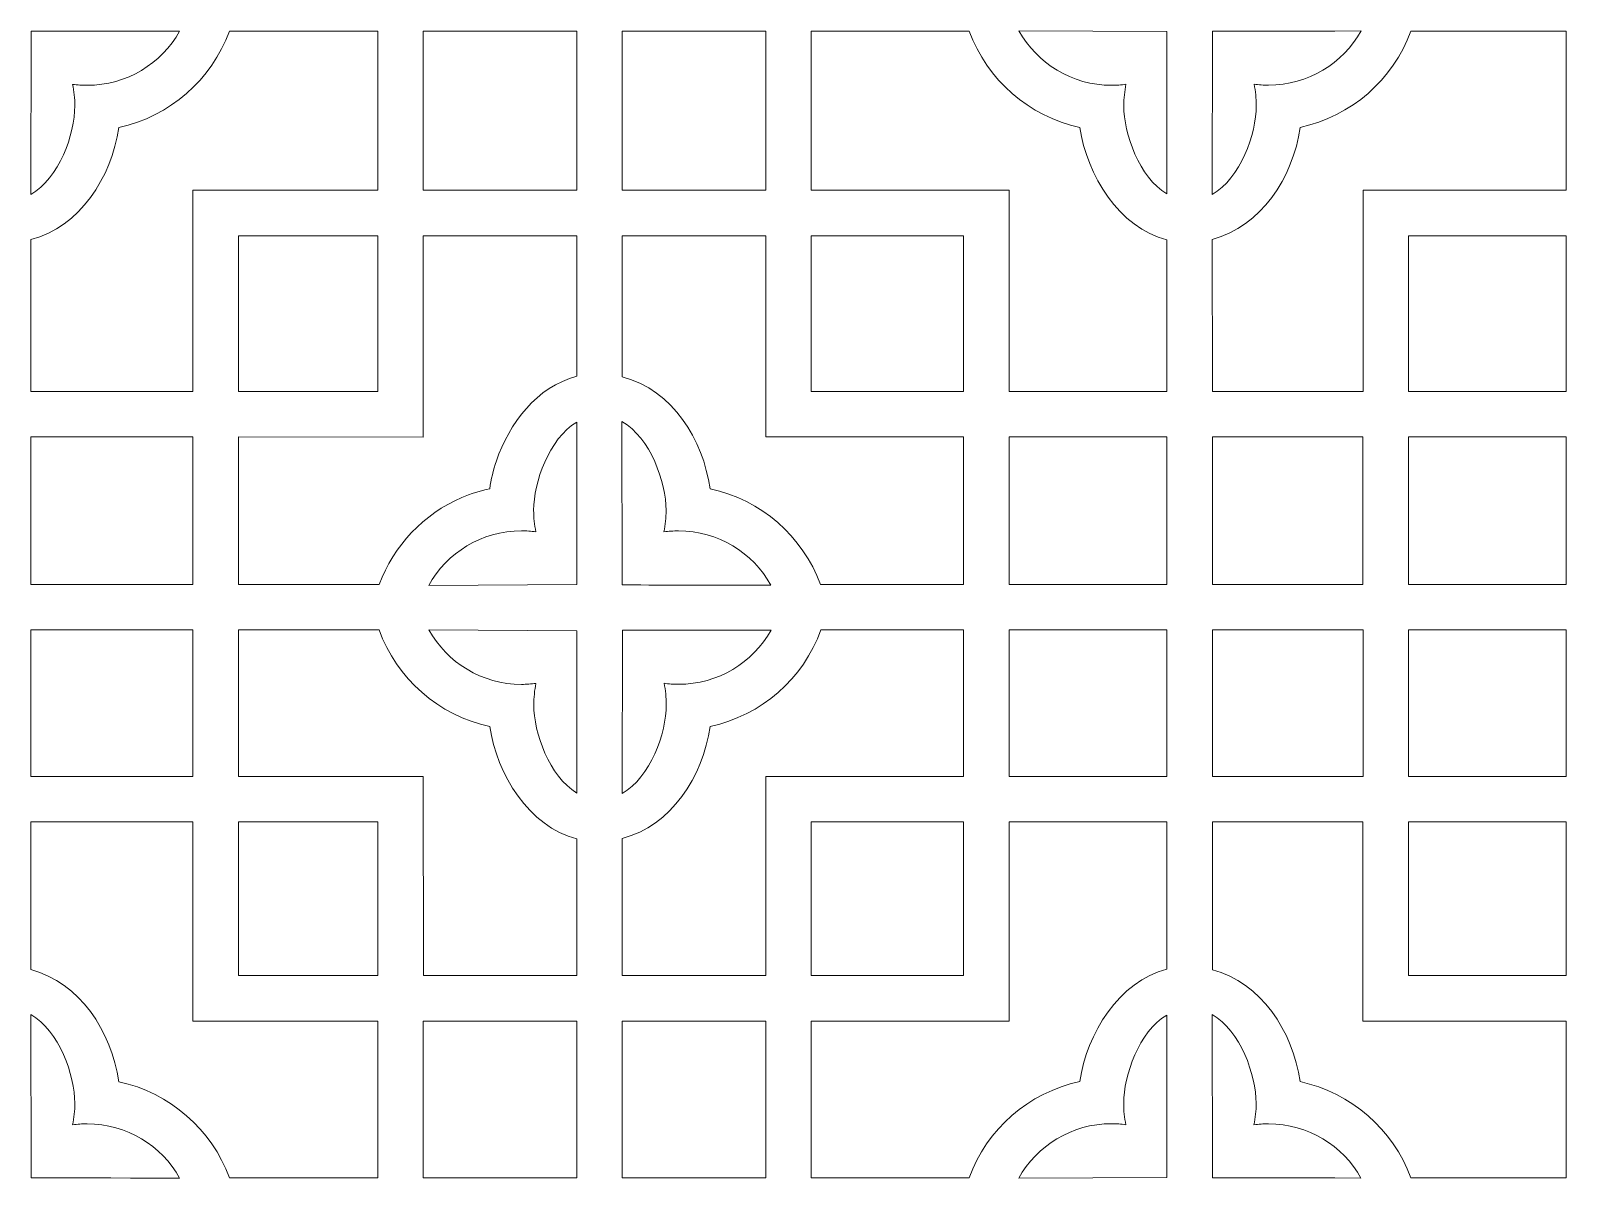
# Model space of a CAD drawing. Header units: centimetres. Extents: x -107 to 107, y -90 to 90.
# Drawn here: x 56.1 to 106.8, y -38.6 to -0.8 of the extents above; entities that cross this region are included whole.
import ezdxf

# ---------------------------------------------------------------- set-up
doc = ezdxf.new("R2010")
doc.units = ezdxf.units.CM
doc.header["$MEASUREMENT"] = 0
doc.layers.add('layer 1', color=7, linetype='Continuous')

msp = doc.modelspace()

# ---------------------------------------------------------------- linework, layer by layer
at = {"layer": 'layer 1', "color": 142, "lineweight": 9}
for points, knots in [([(60.99259, -0.77427), (56.08832, -0.77942), (56.08832, -0.77942), (56.08832, -0.77942), (56.08832, -0.77942), (56.08832, -0.77942), (56.07761, -6.17065), (56.07761, -6.17065), (56.07761, -6.17065), (57.01283, -5.64094), (57.53438, -4.17142), (57.53438, -3.24196), (57.53438, -3.24196), (57.53438, -2.99871), (57.50953, -2.76125), (57.46227, -2.53195), (57.46227, -2.53195), (57.61794, -2.55313), (57.77685, -2.56407), (57.93831, -2.56407), (57.93831, -2.56407), (59.25345, -2.56407), (60.39453, -1.84705), (60.99259, -0.77427)], [0, 0, 0, 0, 0.14285714, 0.14285714, 0.14285714, 0.14285714, 0.28571429, 0.28571429, 0.28571429, 0.28571429, 0.42857143, 0.42857143, 0.42857143, 0.42857143, 0.57142857, 0.57142857, 0.57142857, 0.57142857, 0.71428571, 0.71428571, 0.71428571, 0.71428571, 1, 1, 1, 1]), ([(56.08441, -7.65148), (57.69193, -7.23435), (58.7466, -5.61501), (58.98361, -3.95457), (58.98361, -3.95457), (60.67551, -3.59458), (62.05116, -2.37847), (62.63543, -0.78145), (62.63543, -0.78145), (62.63543, -0.78145), (67.5307, -0.7816), (67.5307, -0.7816), (67.5307, -0.7816), (67.5307, -0.7816), (67.5307, -6.02809), (67.5307, -6.02809), (67.5307, -6.02809), (67.5307, -6.02809), (61.43404, -6.02663), (61.43404, -6.02663), (61.43404, -6.02663), (61.42796, -8.2409), (61.432, -10.45553), (61.43369, -12.66985), (61.43369, -12.66985), (61.43369, -12.66985), (56.08441, -12.66985), (56.08441, -12.66985), (56.08441, -12.66985), (56.08441, -12.66985), (56.08441, -7.65148), (56.08441, -7.65148)], [0, 0, 0, 0, 0.11111111, 0.11111111, 0.11111111, 0.11111111, 0.22222222, 0.22222222, 0.22222222, 0.22222222, 0.33333333, 0.33333333, 0.33333333, 0.33333333, 0.44444444, 0.44444444, 0.44444444, 0.44444444, 0.55555556, 0.55555556, 0.55555556, 0.55555556, 0.66666667, 0.66666667, 0.66666667, 0.66666667, 0.77777778, 0.77777778, 0.77777778, 0.77777778, 1, 1, 1, 1]), ([(74.10556, -6.02686), (74.10556, -6.02686), (69.03104, -6.02686), (69.03104, -6.02686), (69.03104, -6.02686), (69.03104, -6.02686), (69.03104, -0.7817), (69.03104, -0.7817), (69.03104, -0.7817), (69.03104, -0.7817), (74.10556, -0.7817), (74.10556, -0.7817), (74.10556, -0.7817), (74.10556, -0.7817), (74.10556, -6.02686), (74.10556, -6.02686)], [0, 0, 0, 0, 0.2, 0.2, 0.2, 0.2, 0.4, 0.4, 0.4, 0.4, 0.6, 0.6, 0.6, 0.6, 1, 1, 1, 1]), ([(80.33848, -6.02659), (80.33848, -6.02659), (75.60546, -6.02659), (75.60546, -6.02659), (75.60546, -6.02659), (75.60546, -6.02659), (75.60546, -0.7816), (75.60546, -0.7816), (75.60546, -0.7816), (75.60546, -0.7816), (80.33848, -0.7816), (80.33848, -0.7816), (80.33848, -0.7816), (80.33848, -0.7816), (80.33848, -6.02659), (80.33848, -6.02659)], [0, 0, 0, 0, 0.2, 0.2, 0.2, 0.2, 0.4, 0.4, 0.4, 0.4, 0.6, 0.6, 0.6, 0.6, 1, 1, 1, 1]), ([(87.05771, -0.78145), (87.05771, -0.78145), (81.83795, -0.78197), (81.83795, -0.78197), (81.83795, -0.78197), (81.83795, -0.78197), (81.8368, -6.0267), (81.8368, -6.0267), (81.8368, -6.0267), (81.8368, -6.0267), (88.37437, -6.02766), (88.37437, -6.02766), (88.37437, -6.02766), (88.37437, -6.02766), (88.37151, -12.66977), (88.37151, -12.66977), (88.37151, -12.66977), (88.37151, -12.66977), (93.58112, -12.66977), (93.58112, -12.66977), (93.58112, -12.66977), (93.58112, -12.66977), (93.58112, -7.66332), (93.58112, -7.66332), (93.58112, -7.66332), (92.00498, -7.25989), (90.93546, -5.53873), (90.70919, -3.95356), (90.70919, -3.95356), (89.01764, -3.59364), (87.6422, -2.37797), (87.05771, -0.78145)], [0, 0, 0, 0, 0.11111111, 0.11111111, 0.11111111, 0.11111111, 0.22222222, 0.22222222, 0.22222222, 0.22222222, 0.33333333, 0.33333333, 0.33333333, 0.33333333, 0.44444444, 0.44444444, 0.44444444, 0.44444444, 0.55555556, 0.55555556, 0.55555556, 0.55555556, 0.66666667, 0.66666667, 0.66666667, 0.66666667, 0.77777778, 0.77777778, 0.77777778, 0.77777778, 1, 1, 1, 1]), ([(93.57827, -6.14965), (93.57828, -0.79304), (93.57828, -0.79304), (93.57828, -0.79304), (93.57828, -0.79304), (93.57828, -0.79304), (88.69391, -0.762), (88.69391, -0.762), (88.69391, -0.762), (89.29158, -1.83616), (90.43833, -2.56306), (91.75449, -2.56306), (91.75449, -2.56306), (91.91595, -2.56306), (92.07486, -2.55212), (92.23053, -2.53094), (92.23053, -2.53094), (92.18327, -2.76024), (92.15842, -2.99771), (92.15842, -3.24095), (92.15842, -3.24095), (92.15842, -4.15382), (92.66529, -5.6049), (93.57827, -6.14965)], [0, 0, 0, 0, 0.14285714, 0.14285714, 0.14285714, 0.14285714, 0.28571429, 0.28571429, 0.28571429, 0.28571429, 0.42857143, 0.42857143, 0.42857143, 0.42857143, 0.57142857, 0.57142857, 0.57142857, 0.57142857, 0.71428571, 0.71428571, 0.71428571, 0.71428571, 1, 1, 1, 1]), ([(99.98911, -0.77077), (95.08484, -0.77592), (95.08484, -0.77592), (95.08484, -0.77592), (95.08484, -0.77592), (95.08484, -0.77592), (95.07413, -6.16715), (95.07413, -6.16715), (95.07413, -6.16715), (96.00935, -5.63744), (96.5309, -4.16792), (96.5309, -3.23846), (96.5309, -3.23846), (96.5309, -2.99521), (96.50605, -2.75775), (96.45879, -2.52845), (96.45879, -2.52845), (96.61446, -2.54963), (96.77337, -2.56057), (96.93483, -2.56057), (96.93483, -2.56057), (98.24997, -2.56057), (99.39105, -1.84355), (99.98911, -0.77077)], [0, 0, 0, 0, 0.14285714, 0.14285714, 0.14285714, 0.14285714, 0.28571429, 0.28571429, 0.28571429, 0.28571429, 0.42857143, 0.42857143, 0.42857143, 0.42857143, 0.57142857, 0.57142857, 0.57142857, 0.57142857, 0.71428571, 0.71428571, 0.71428571, 0.71428571, 1, 1, 1, 1]), ([(95.07828, -7.64858), (96.6858, -7.23145), (97.74312, -5.61151), (97.98013, -3.95107), (97.98013, -3.95107), (99.67079, -3.59134), (101.04551, -2.37724), (101.63049, -0.78197), (101.63049, -0.78197), (101.63049, -0.78197), (106.76352, -0.78197), (106.76352, -0.78197), (106.76352, -0.78197), (106.76352, -0.78197), (106.76352, -6.02686), (106.76352, -6.02686), (106.76352, -6.02686), (106.76352, -6.02686), (100.06104, -6.02723), (100.06104, -6.02723), (100.06104, -6.02723), (100.06104, -6.02723), (100.0561, -12.66959), (100.0561, -12.66959), (100.0561, -12.66959), (100.0561, -12.66959), (95.08063, -12.66959), (95.08063, -12.66959), (95.08063, -12.66959), (95.08063, -12.66959), (95.07828, -7.64858), (95.07828, -7.64858)], [0, 0, 0, 0, 0.11111111, 0.11111111, 0.11111111, 0.11111111, 0.22222222, 0.22222222, 0.22222222, 0.22222222, 0.33333333, 0.33333333, 0.33333333, 0.33333333, 0.44444444, 0.44444444, 0.44444444, 0.44444444, 0.55555556, 0.55555556, 0.55555556, 0.55555556, 0.66666667, 0.66666667, 0.66666667, 0.66666667, 0.77777778, 0.77777778, 0.77777778, 0.77777778, 1, 1, 1, 1]), ([(67.53069, -12.66985), (67.53069, -12.66985), (62.93632, -12.66985), (62.93632, -12.66985), (62.93632, -12.66985), (62.93632, -12.66985), (62.93632, -7.52755), (62.93632, -7.52755), (62.93632, -7.52755), (62.93632, -7.52755), (67.53069, -7.52755), (67.53069, -7.52755), (67.53069, -7.52755), (67.53069, -7.52755), (67.53069, -12.66985), (67.53069, -12.66985)], [0, 0, 0, 0, 0.2, 0.2, 0.2, 0.2, 0.4, 0.4, 0.4, 0.4, 0.6, 0.6, 0.6, 0.6, 1, 1, 1, 1]), ([(69.03104, -14.17581), (69.03104, -14.17581), (69.03104, -7.52765), (69.03104, -7.52765), (69.03104, -7.52765), (69.03104, -7.52765), (74.10528, -7.52765), (74.10528, -7.52765), (74.10528, -7.52765), (74.10528, -7.52765), (74.10528, -12.16762), (74.10528, -12.16762), (74.10528, -12.16762), (72.77992, -12.50632), (71.86712, -13.72877), (71.44981, -14.9617), (71.44981, -14.9617), (71.44981, -14.9617), (71.44981, -14.96171), (71.44981, -14.96171), (71.44981, -14.96171), (71.34712, -15.2651), (71.27281, -15.57374), (71.22947, -15.87738), (71.22947, -15.87738), (70.91054, -15.94524), (70.60288, -16.04351), (70.30961, -16.16903), (70.30961, -16.16903), (69.05076, -16.7078), (68.05757, -17.74842), (67.5818, -19.03916), (67.5818, -19.03916), (67.5818, -19.03916), (62.93666, -19.03862), (62.93666, -19.03862), (62.93666, -19.03862), (62.93666, -19.03862), (62.93666, -14.17041), (62.93666, -14.17041), (62.93666, -14.17041), (62.93666, -14.17041), (69.03104, -14.17581), (69.03104, -14.17581)], [0, 0, 0, 0, 0.08333333, 0.08333333, 0.08333333, 0.08333333, 0.16666667, 0.16666667, 0.16666667, 0.16666667, 0.25, 0.25, 0.25, 0.25, 0.33333333, 0.33333333, 0.33333333, 0.33333333, 0.41666667, 0.41666667, 0.41666667, 0.41666667, 0.5, 0.5, 0.5, 0.5, 0.58333333, 0.58333333, 0.58333333, 0.58333333, 0.66666667, 0.66666667, 0.66666667, 0.66666667, 0.75, 0.75, 0.75, 0.75, 0.83333333, 0.83333333, 0.83333333, 0.83333333, 1, 1, 1, 1]), ([(75.60458, -12.184), (77.28248, -12.63266), (78.26861, -14.25589), (78.50041, -15.87987), (78.50041, -15.87987), (80.18754, -16.23885), (81.56026, -17.4491), (82.14732, -19.03945), (82.14732, -19.03945), (82.14732, -19.03945), (86.87008, -19.03945), (86.87008, -19.03945), (86.87008, -19.03945), (86.87008, -19.03945), (86.87008, -14.16947), (86.87008, -14.16947), (86.87008, -14.16947), (86.87008, -14.16947), (80.33773, -14.16985), (80.33773, -14.16985), (80.33773, -14.16985), (80.33773, -14.16985), (80.33796, -7.52701), (80.33796, -7.52701), (80.33796, -7.52701), (80.33796, -7.52701), (75.60439, -7.52701), (75.60439, -7.52701), (75.60439, -7.52701), (75.60439, -7.52701), (75.60458, -12.184), (75.60458, -12.184)], [0, 0, 0, 0, 0.11111111, 0.11111111, 0.11111111, 0.11111111, 0.22222222, 0.22222222, 0.22222222, 0.22222222, 0.33333333, 0.33333333, 0.33333333, 0.33333333, 0.44444444, 0.44444444, 0.44444444, 0.44444444, 0.55555556, 0.55555556, 0.55555556, 0.55555556, 0.66666667, 0.66666667, 0.66666667, 0.66666667, 0.77777778, 0.77777778, 0.77777778, 0.77777778, 1, 1, 1, 1]), ([(86.8716, -12.66977), (86.8716, -12.66977), (81.83732, -12.66977), (81.83732, -12.66977), (81.83732, -12.66977), (81.83732, -12.66977), (81.83732, -7.52765), (81.83732, -7.52765), (81.83732, -7.52765), (81.83732, -7.52765), (86.8716, -7.52765), (86.8716, -7.52765), (86.8716, -7.52765), (86.8716, -7.52765), (86.8716, -12.66977), (86.8716, -12.66977)], [0, 0, 0, 0, 0.2, 0.2, 0.2, 0.2, 0.4, 0.4, 0.4, 0.4, 0.6, 0.6, 0.6, 0.6, 1, 1, 1, 1]), ([(106.76352, -12.66977), (106.76352, -12.66977), (101.55637, -12.66977), (101.55637, -12.66977), (101.55637, -12.66977), (101.55637, -12.66977), (101.55637, -7.5269), (101.55637, -7.5269), (101.55637, -7.5269), (101.55637, -7.5269), (106.76352, -7.5269), (106.76352, -7.5269), (106.76352, -7.5269), (106.76352, -7.5269), (106.76352, -12.66977), (106.76352, -12.66977)], [0, 0, 0, 0, 0.2, 0.2, 0.2, 0.2, 0.4, 0.4, 0.4, 0.4, 0.6, 0.6, 0.6, 0.6, 1, 1, 1, 1]), ([(74.09855, -13.68129), (74.09856, -19.0379), (74.09856, -19.0379), (74.09856, -19.0379), (74.09856, -19.0379), (74.09856, -19.0379), (69.21419, -19.06894), (69.21419, -19.06894), (69.21419, -19.06894), (69.81186, -17.99478), (70.95861, -17.26788), (72.27477, -17.26788), (72.27477, -17.26788), (72.43623, -17.26788), (72.59514, -17.27882), (72.75081, -17.3), (72.75081, -17.3), (72.70355, -17.0707), (72.6787, -16.83323), (72.6787, -16.58999), (72.6787, -16.58999), (72.6787, -15.67712), (73.18557, -14.22604), (74.09855, -13.68129)], [0, 0, 0, 0, 0.14285714, 0.14285714, 0.14285714, 0.14285714, 0.28571429, 0.28571429, 0.28571429, 0.28571429, 0.42857143, 0.42857143, 0.42857143, 0.42857143, 0.57142857, 0.57142857, 0.57142857, 0.57142857, 0.71428571, 0.71428571, 0.71428571, 0.71428571, 1, 1, 1, 1]), ([(80.50939, -19.06017), (75.60512, -19.05502), (75.60512, -19.05502), (75.60512, -19.05502), (75.60512, -19.05502), (75.60512, -19.05502), (75.59441, -13.66379), (75.59441, -13.66379), (75.59441, -13.66379), (76.52963, -14.1935), (77.05118, -15.66302), (77.05118, -16.59248), (77.05118, -16.59248), (77.05118, -16.83573), (77.02633, -17.07319), (76.97907, -17.30249), (76.97907, -17.30249), (77.13474, -17.28131), (77.29365, -17.27037), (77.45511, -17.27037), (77.45511, -17.27037), (78.77025, -17.27037), (79.91133, -17.98739), (80.50939, -19.06017)], [0, 0, 0, 0, 0.14285714, 0.14285714, 0.14285714, 0.14285714, 0.28571429, 0.28571429, 0.28571429, 0.28571429, 0.42857143, 0.42857143, 0.42857143, 0.42857143, 0.57142857, 0.57142857, 0.57142857, 0.57142857, 0.71428571, 0.71428571, 0.71428571, 0.71428571, 1, 1, 1, 1]), ([(61.42976, -19.03969), (61.42976, -19.03969), (56.08441, -19.03969), (56.08441, -19.03969), (56.08441, -19.03969), (56.08441, -19.03969), (56.08441, -14.16947), (56.08441, -14.16947), (56.08441, -14.16947), (56.08441, -14.16947), (61.42976, -14.16947), (61.42976, -14.16947), (61.42976, -14.16947), (61.42976, -14.16947), (61.42976, -19.03969), (61.42976, -19.03969)], [0, 0, 0, 0, 0.2, 0.2, 0.2, 0.2, 0.4, 0.4, 0.4, 0.4, 0.6, 0.6, 0.6, 0.6, 1, 1, 1, 1]), ([(93.58112, -19.03945), (93.58112, -19.03945), (88.372, -19.03945), (88.372, -19.03945), (88.372, -19.03945), (88.372, -19.03945), (88.372, -14.16947), (88.372, -14.16947), (88.372, -14.16947), (88.372, -14.16947), (93.58112, -14.16947), (93.58112, -14.16947), (93.58112, -14.16947), (93.58112, -14.16947), (93.58112, -19.03945), (93.58112, -19.03945)], [0, 0, 0, 0, 0.2, 0.2, 0.2, 0.2, 0.4, 0.4, 0.4, 0.4, 0.6, 0.6, 0.6, 0.6, 1, 1, 1, 1]), ([(100.05248, -19.04077), (100.05248, -19.04077), (95.08117, -19.04077), (95.08117, -19.04077), (95.08117, -19.04077), (95.08117, -19.04077), (95.08117, -14.16947), (95.08117, -14.16947), (95.08117, -14.16947), (95.08117, -14.16947), (100.05248, -14.16947), (100.05248, -14.16947), (100.05248, -14.16947), (100.05248, -14.16947), (100.05248, -19.04077), (100.05248, -19.04077)], [0, 0, 0, 0, 0.2, 0.2, 0.2, 0.2, 0.4, 0.4, 0.4, 0.4, 0.6, 0.6, 0.6, 0.6, 1, 1, 1, 1]), ([(106.76352, -19.03969), (106.76352, -19.03969), (101.55904, -19.03969), (101.55904, -19.03969), (101.55904, -19.03969), (101.55904, -19.03969), (101.55904, -14.16947), (101.55904, -14.16947), (101.55904, -14.16947), (101.55904, -14.16947), (106.76352, -14.16947), (106.76352, -14.16947), (106.76352, -14.16947), (106.76352, -14.16947), (106.76352, -19.03969), (106.76352, -19.03969)], [0, 0, 0, 0, 0.2, 0.2, 0.2, 0.2, 0.4, 0.4, 0.4, 0.4, 0.6, 0.6, 0.6, 0.6, 1, 1, 1, 1]), ([(61.42976, -25.37309), (61.42976, -25.37309), (56.08467, -25.37309), (56.08467, -25.37309), (56.08467, -25.37309), (56.08467, -25.37309), (56.08467, -20.54033), (56.08467, -20.54033), (56.08467, -20.54033), (56.08467, -20.54033), (61.42976, -20.54033), (61.42976, -20.54033), (61.42976, -20.54033), (61.42976, -20.54033), (61.42976, -25.37309), (61.42976, -25.37309)], [0, 0, 0, 0, 0.2, 0.2, 0.2, 0.2, 0.4, 0.4, 0.4, 0.4, 0.6, 0.6, 0.6, 0.6, 1, 1, 1, 1]), ([(74.10283, -27.43614), (72.52669, -27.03271), (71.46002, -25.31155), (71.23375, -23.72638), (71.23375, -23.72638), (69.53533, -23.36499), (68.15561, -22.14092), (67.57521, -20.53482), (67.57521, -20.53482), (67.57521, -20.53482), (62.93632, -20.54033), (62.93632, -20.54033), (62.93632, -20.54033), (62.93632, -20.54033), (62.93632, -25.37253), (62.93632, -25.37253), (62.93632, -25.37253), (62.93632, -25.37253), (69.03131, -25.37254), (69.03131, -25.37254), (69.03131, -25.37254), (69.03131, -25.37254), (69.0376, -31.9467), (69.0376, -31.9467), (69.0376, -31.9467), (69.0376, -31.9467), (74.10556, -31.9467), (74.10556, -31.9467), (74.10556, -31.9467), (74.10556, -31.9467), (74.10556, -27.43614), (74.10556, -27.43614)], [0, 0, 0, 0, 0.11111111, 0.11111111, 0.11111111, 0.11111111, 0.22222222, 0.22222222, 0.22222222, 0.22222222, 0.33333333, 0.33333333, 0.33333333, 0.33333333, 0.44444444, 0.44444444, 0.44444444, 0.44444444, 0.55555556, 0.55555556, 0.55555556, 0.55555556, 0.66666667, 0.66666667, 0.66666667, 0.66666667, 0.77777778, 0.77777778, 0.77777778, 0.77777778, 1, 1, 1, 1]), ([(74.10283, -25.92247), (74.10284, -20.56586), (74.10284, -20.56586), (74.10284, -20.56586), (74.10284, -20.56586), (74.10284, -20.56586), (69.21847, -20.53482), (69.21847, -20.53482), (69.21847, -20.53482), (69.81614, -21.60898), (70.96289, -22.33588), (72.27905, -22.33588), (72.27905, -22.33588), (72.44051, -22.33588), (72.59942, -22.32494), (72.75509, -22.30376), (72.75509, -22.30376), (72.70783, -22.53306), (72.68298, -22.77053), (72.68298, -23.01377), (72.68298, -23.01377), (72.68298, -23.92664), (73.18985, -25.37772), (74.10283, -25.92247)], [0, 0, 0, 0, 0.14285714, 0.14285714, 0.14285714, 0.14285714, 0.28571429, 0.28571429, 0.28571429, 0.28571429, 0.42857143, 0.42857143, 0.42857143, 0.42857143, 0.57142857, 0.57142857, 0.57142857, 0.57142857, 0.71428571, 0.71428571, 0.71428571, 0.71428571, 1, 1, 1, 1]), ([(80.51367, -20.54359), (75.6094, -20.54874), (75.6094, -20.54874), (75.6094, -20.54874), (75.6094, -20.54874), (75.6094, -20.54874), (75.59869, -25.93997), (75.59869, -25.93997), (75.59869, -25.93997), (76.53391, -25.41026), (77.05546, -23.94074), (77.05546, -23.01128), (77.05546, -23.01128), (77.05546, -22.76803), (77.03061, -22.53057), (76.98335, -22.30127), (76.98335, -22.30127), (77.13902, -22.32245), (77.29793, -22.33339), (77.45939, -22.33339), (77.45939, -22.33339), (78.77453, -22.33339), (79.91561, -21.61637), (80.51367, -20.54359)], [0, 0, 0, 0, 0.14285714, 0.14285714, 0.14285714, 0.14285714, 0.28571429, 0.28571429, 0.28571429, 0.28571429, 0.42857143, 0.42857143, 0.42857143, 0.42857143, 0.57142857, 0.57142857, 0.57142857, 0.57142857, 0.71428571, 0.71428571, 0.71428571, 0.71428571, 1, 1, 1, 1]), ([(82.16046, -20.54018), (81.57954, -22.14505), (80.20223, -23.36269), (78.50469, -23.72389), (78.50469, -23.72389), (78.26768, -25.38433), (77.21264, -27.00373), (75.60512, -27.42086), (75.60512, -27.42086), (75.60512, -27.42086), (75.60512, -31.94677), (75.60512, -31.94677), (75.60512, -31.94677), (75.60512, -31.94677), (80.33796, -31.94677), (80.33796, -31.94677), (80.33796, -31.94677), (80.33796, -31.94677), (80.33796, -25.37218), (80.33796, -25.37218), (80.33796, -25.37218), (80.33796, -25.37218), (86.87008, -25.37309), (86.87008, -25.37309), (86.87008, -25.37309), (86.87008, -25.37309), (86.87008, -20.54018), (86.87008, -20.54018), (86.87008, -20.54018), (86.87008, -20.54018), (82.16046, -20.54018), (82.16046, -20.54018)], [0, 0, 0, 0, 0.11111111, 0.11111111, 0.11111111, 0.11111111, 0.22222222, 0.22222222, 0.22222222, 0.22222222, 0.33333333, 0.33333333, 0.33333333, 0.33333333, 0.44444444, 0.44444444, 0.44444444, 0.44444444, 0.55555556, 0.55555556, 0.55555556, 0.55555556, 0.66666667, 0.66666667, 0.66666667, 0.66666667, 0.77777778, 0.77777778, 0.77777778, 0.77777778, 1, 1, 1, 1]), ([(93.58112, -25.37309), (93.58112, -25.37309), (88.37664, -25.37309), (88.37664, -25.37309), (88.37664, -25.37309), (88.37664, -25.37309), (88.37664, -20.53961), (88.37664, -20.53961), (88.37664, -20.53961), (88.37664, -20.53961), (93.58112, -20.53961), (93.58112, -20.53961), (93.58112, -20.53961), (93.58112, -20.53961), (93.58112, -25.37309), (93.58112, -25.37309)], [0, 0, 0, 0, 0.2, 0.2, 0.2, 0.2, 0.4, 0.4, 0.4, 0.4, 0.6, 0.6, 0.6, 0.6, 1, 1, 1, 1]), ([(100.05609, -25.37361), (100.05609, -25.37361), (95.08163, -25.37361), (95.08163, -25.37361), (95.08163, -25.37361), (95.08163, -25.37361), (95.08163, -20.53907), (95.08163, -20.53907), (95.08163, -20.53907), (95.08163, -20.53907), (100.05609, -20.53907), (100.05609, -20.53907), (100.05609, -20.53907), (100.05609, -20.53907), (100.05609, -25.37361), (100.05609, -25.37361)], [0, 0, 0, 0, 0.2, 0.2, 0.2, 0.2, 0.4, 0.4, 0.4, 0.4, 0.6, 0.6, 0.6, 0.6, 1, 1, 1, 1]), ([(106.76352, -25.37309), (106.76352, -25.37309), (101.55904, -25.37309), (101.55904, -25.37309), (101.55904, -25.37309), (101.55904, -25.37309), (101.55904, -20.53961), (101.55904, -20.53961), (101.55904, -20.53961), (101.55904, -20.53961), (106.76352, -20.53961), (106.76352, -20.53961), (106.76352, -20.53961), (106.76352, -20.53961), (106.76352, -25.37309), (106.76352, -25.37309)], [0, 0, 0, 0, 0.2, 0.2, 0.2, 0.2, 0.4, 0.4, 0.4, 0.4, 0.6, 0.6, 0.6, 0.6, 1, 1, 1, 1]), ([(61.42976, -26.87322), (61.42976, -26.87322), (56.08445, -26.87322), (56.08445, -26.87322), (56.08445, -26.87322), (56.08445, -26.87322), (56.08173, -31.75157), (56.08173, -31.75157), (56.08173, -31.75157), (57.68925, -32.1687), (58.74657, -33.78864), (58.98358, -35.44908), (58.98358, -35.44908), (60.67582, -35.80914), (62.05169, -37.02568), (62.63575, -38.62317), (62.63575, -38.62317), (62.63575, -38.62317), (67.53042, -38.62333), (67.53042, -38.62333), (67.53042, -38.62333), (67.53042, -38.62333), (67.53042, -33.44866), (67.53042, -33.44866), (67.53042, -33.44866), (67.53042, -33.44866), (61.4335, -33.4473), (61.4335, -33.4473), (61.4335, -33.4473), (61.4335, -33.4473), (61.42976, -26.87322), (61.42976, -26.87322)], [0, 0, 0, 0, 0.11111111, 0.11111111, 0.11111111, 0.11111111, 0.22222222, 0.22222222, 0.22222222, 0.22222222, 0.33333333, 0.33333333, 0.33333333, 0.33333333, 0.44444444, 0.44444444, 0.44444444, 0.44444444, 0.55555556, 0.55555556, 0.55555556, 0.55555556, 0.66666667, 0.66666667, 0.66666667, 0.66666667, 0.77777778, 0.77777778, 0.77777778, 0.77777778, 1, 1, 1, 1]), ([(67.5307, -31.94638), (67.5307, -31.94638), (62.93632, -31.94638), (62.93632, -31.94638), (62.93632, -31.94638), (62.93632, -31.94638), (62.93632, -26.87265), (62.93632, -26.87265), (62.93632, -26.87265), (62.93632, -26.87265), (67.5307, -26.87265), (67.5307, -26.87265), (67.5307, -26.87265), (67.5307, -26.87265), (67.5307, -31.94638), (67.5307, -31.94638)], [0, 0, 0, 0, 0.2, 0.2, 0.2, 0.2, 0.4, 0.4, 0.4, 0.4, 0.6, 0.6, 0.6, 0.6, 1, 1, 1, 1]), ([(93.58112, -31.73566), (93.58112, -31.73566), (93.58112, -26.87268), (93.58112, -26.87268), (93.58112, -26.87268), (93.58112, -26.87268), (88.37195, -26.87268), (88.37195, -26.87268), (88.37195, -26.87268), (88.37195, -26.87268), (88.37236, -33.44696), (88.37236, -33.44696), (88.37236, -33.44696), (88.37236, -33.44696), (81.83796, -33.44961), (81.83796, -33.44961), (81.83796, -33.44961), (81.83796, -33.44961), (81.83796, -38.62521), (81.83796, -38.62521), (81.83796, -38.62521), (81.83796, -38.62521), (87.05144, -38.62317), (87.05144, -38.62317), (87.05144, -38.62317), (87.63475, -37.02386), (89.01143, -35.80577), (90.70498, -35.44542), (90.70498, -35.44542), (90.93125, -33.86025), (92.00498, -32.13909), (93.58112, -31.73566)], [0, 0, 0, 0, 0.11111111, 0.11111111, 0.11111111, 0.11111111, 0.22222222, 0.22222222, 0.22222222, 0.22222222, 0.33333333, 0.33333333, 0.33333333, 0.33333333, 0.44444444, 0.44444444, 0.44444444, 0.44444444, 0.55555556, 0.55555556, 0.55555556, 0.55555556, 0.66666667, 0.66666667, 0.66666667, 0.66666667, 0.77777778, 0.77777778, 0.77777778, 0.77777778, 1, 1, 1, 1]), ([(86.87008, -31.9465), (86.87008, -31.9465), (81.83807, -31.9465), (81.83807, -31.9465), (81.83807, -31.9465), (81.83807, -31.9465), (81.83807, -26.87241), (81.83807, -26.87241), (81.83807, -26.87241), (81.83807, -26.87241), (86.87008, -26.87241), (86.87008, -26.87241), (86.87008, -26.87241), (86.87008, -26.87241), (86.87008, -31.9465), (86.87008, -31.9465)], [0, 0, 0, 0, 0.2, 0.2, 0.2, 0.2, 0.4, 0.4, 0.4, 0.4, 0.6, 0.6, 0.6, 0.6, 1, 1, 1, 1]), ([(95.08121, -31.7522), (95.08121, -31.7522), (95.08121, -26.87241), (95.08121, -26.87241), (95.08121, -26.87241), (95.08121, -26.87241), (100.05248, -26.87241), (100.05248, -26.87241), (100.05248, -26.87241), (100.05248, -26.87241), (100.05034, -33.44683), (100.05034, -33.44683), (100.05034, -33.44683), (100.05034, -33.44683), (106.76352, -33.44666), (106.76352, -33.44666), (106.76352, -33.44666), (106.76352, -33.44666), (106.76352, -38.62521), (106.76352, -38.62521), (106.76352, -38.62521), (106.76352, -38.62521), (101.62926, -38.62521), (101.62926, -38.62521), (101.62926, -38.62521), (101.04587, -37.02615), (99.6693, -35.80821), (97.97592, -35.44791), (97.97592, -35.44791), (97.73891, -33.78747), (96.68873, -32.16933), (95.08121, -31.7522)], [0, 0, 0, 0, 0.11111111, 0.11111111, 0.11111111, 0.11111111, 0.22222222, 0.22222222, 0.22222222, 0.22222222, 0.33333333, 0.33333333, 0.33333333, 0.33333333, 0.44444444, 0.44444444, 0.44444444, 0.44444444, 0.55555556, 0.55555556, 0.55555556, 0.55555556, 0.66666667, 0.66666667, 0.66666667, 0.66666667, 0.77777778, 0.77777778, 0.77777778, 0.77777778, 1, 1, 1, 1]), ([(106.76352, -31.9471), (106.76352, -31.9471), (101.55904, -31.9471), (101.55904, -31.9471), (101.55904, -31.9471), (101.55904, -31.9471), (101.55904, -26.87268), (101.55904, -26.87268), (101.55904, -26.87268), (101.55904, -26.87268), (106.76352, -26.87268), (106.76352, -26.87268), (106.76352, -26.87268), (106.76352, -26.87268), (106.76352, -31.9471), (106.76352, -31.9471)], [0, 0, 0, 0, 0.2, 0.2, 0.2, 0.2, 0.4, 0.4, 0.4, 0.4, 0.6, 0.6, 0.6, 0.6, 1, 1, 1, 1]), ([(60.99256, -38.62938), (56.08829, -38.62423), (56.08829, -38.62423), (56.08829, -38.62423), (56.08829, -38.62423), (56.08829, -38.62423), (56.07758, -33.233), (56.07758, -33.233), (56.07758, -33.233), (57.0128, -33.76271), (57.53435, -35.23223), (57.53435, -36.16169), (57.53435, -36.16169), (57.53435, -36.40494), (57.5095, -36.6424), (57.46224, -36.8717), (57.46224, -36.8717), (57.61791, -36.85052), (57.77682, -36.83958), (57.93828, -36.83958), (57.93828, -36.83958), (59.25342, -36.83958), (60.3945, -37.5566), (60.99256, -38.62938)], [0, 0, 0, 0, 0.14285714, 0.14285714, 0.14285714, 0.14285714, 0.28571429, 0.28571429, 0.28571429, 0.28571429, 0.42857143, 0.42857143, 0.42857143, 0.42857143, 0.57142857, 0.57142857, 0.57142857, 0.57142857, 0.71428571, 0.71428571, 0.71428571, 0.71428571, 1, 1, 1, 1]), ([(74.09859, -38.62521), (74.09859, -38.62521), (69.03033, -38.62521), (69.03033, -38.62521), (69.03033, -38.62521), (69.03033, -38.62521), (69.03033, -33.44665), (69.03033, -33.44665), (69.03033, -33.44665), (69.03033, -33.44665), (74.09859, -33.44665), (74.09859, -33.44665), (74.09859, -33.44665), (74.09859, -33.44665), (74.09859, -38.62521), (74.09859, -38.62521)], [0, 0, 0, 0, 0.2, 0.2, 0.2, 0.2, 0.4, 0.4, 0.4, 0.4, 0.6, 0.6, 0.6, 0.6, 1, 1, 1, 1]), ([(80.33795, -38.62521), (80.33795, -38.62521), (75.6055, -38.62521), (75.6055, -38.62521), (75.6055, -38.62521), (75.6055, -38.62521), (75.6055, -33.44774), (75.6055, -33.44774), (75.6055, -33.44774), (75.6055, -33.44774), (80.33795, -33.44774), (80.33795, -33.44774), (80.33795, -33.44774), (80.33795, -33.44774), (80.33795, -38.62521), (80.33795, -38.62521)], [0, 0, 0, 0, 0.2, 0.2, 0.2, 0.2, 0.4, 0.4, 0.4, 0.4, 0.6, 0.6, 0.6, 0.6, 1, 1, 1, 1]), ([(93.57406, -33.24933), (93.57407, -38.60594), (93.57407, -38.60594), (93.57407, -38.60594), (93.57407, -38.60594), (93.57407, -38.60594), (88.6897, -38.63698), (88.6897, -38.63698), (88.6897, -38.63698), (89.28737, -37.56282), (90.43412, -36.83592), (91.75028, -36.83592), (91.75028, -36.83592), (91.91174, -36.83592), (92.07065, -36.84686), (92.22632, -36.86804), (92.22632, -36.86804), (92.17906, -36.63874), (92.15421, -36.40127), (92.15421, -36.15803), (92.15421, -36.15803), (92.15421, -35.24516), (92.66108, -33.79408), (93.57406, -33.24933)], [0, 0, 0, 0, 0.14285714, 0.14285714, 0.14285714, 0.14285714, 0.28571429, 0.28571429, 0.28571429, 0.28571429, 0.42857143, 0.42857143, 0.42857143, 0.42857143, 0.57142857, 0.57142857, 0.57142857, 0.57142857, 0.71428571, 0.71428571, 0.71428571, 0.71428571, 1, 1, 1, 1]), ([(99.9849, -38.62821), (95.08063, -38.62306), (95.08063, -38.62306), (95.08063, -38.62306), (95.08063, -38.62306), (95.08063, -38.62306), (95.06992, -33.23183), (95.06992, -33.23183), (95.06992, -33.23183), (96.00514, -33.76154), (96.52669, -35.23106), (96.52669, -36.16052), (96.52669, -36.16052), (96.52669, -36.40377), (96.50184, -36.64123), (96.45458, -36.87053), (96.45458, -36.87053), (96.61025, -36.84935), (96.76916, -36.83841), (96.93062, -36.83841), (96.93062, -36.83841), (98.24576, -36.83841), (99.38684, -37.55543), (99.9849, -38.62821)], [0, 0, 0, 0, 0.14285714, 0.14285714, 0.14285714, 0.14285714, 0.28571429, 0.28571429, 0.28571429, 0.28571429, 0.42857143, 0.42857143, 0.42857143, 0.42857143, 0.57142857, 0.57142857, 0.57142857, 0.57142857, 0.71428571, 0.71428571, 0.71428571, 0.71428571, 1, 1, 1, 1])]:
    msp.add_open_spline(points, degree=3, knots=knots, dxfattribs=at)

doc.saveas('drawing.dxf')
